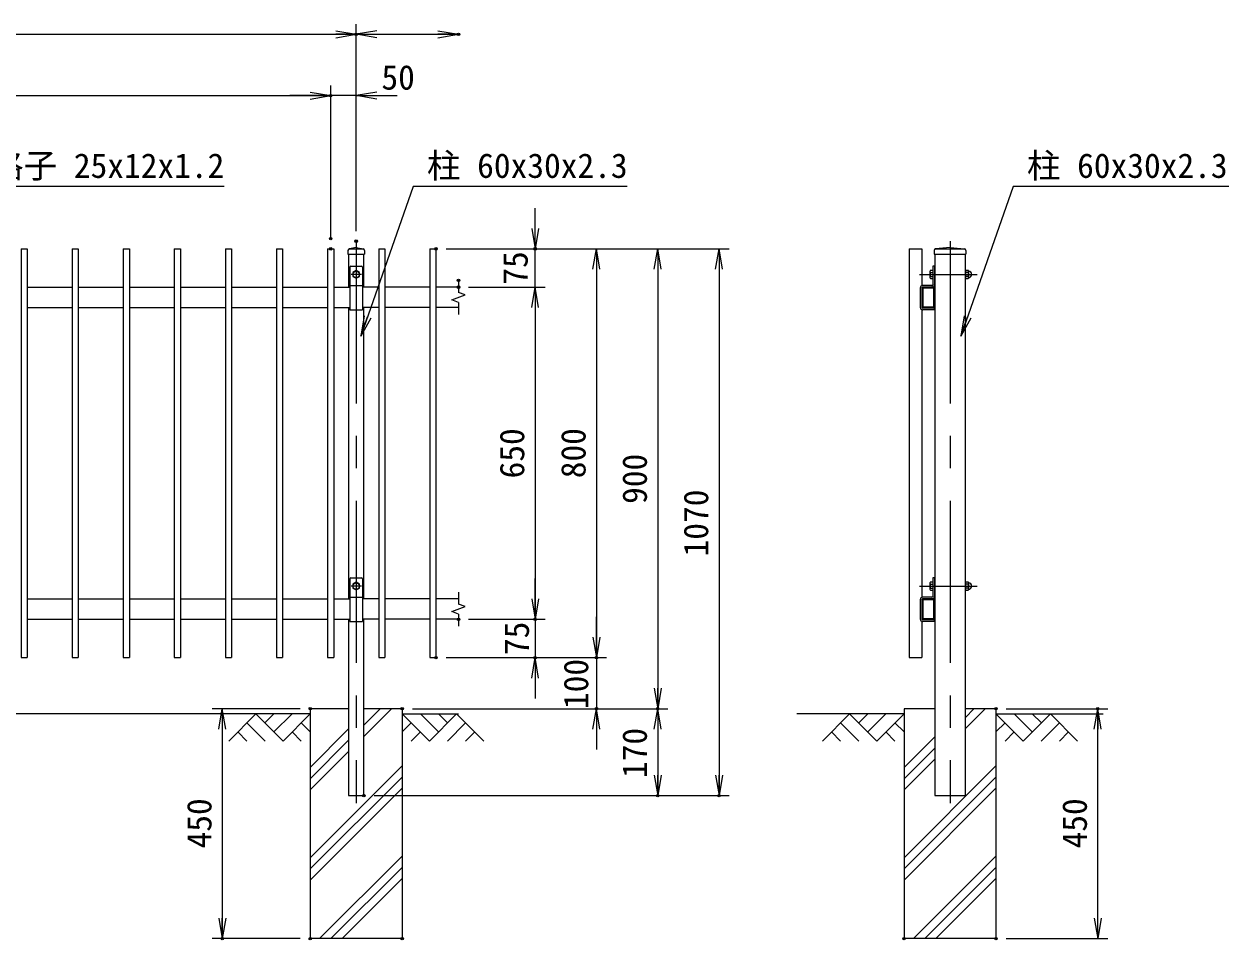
# Model space of a CAD drawing. Units: millimetres, scale not verified. Extents: x -4200 to 4200, y -2970 to 2970.
# Drawn here: x -1933 to 425, y -158 to 1634 of the extents above; entities that cross this region are included whole.
import ezdxf
from ezdxf.enums import TextEntityAlignment as Align

# ---------------------------------------------------------------- set-up
doc = ezdxf.new("R2010")
doc.units = ezdxf.units.MM
doc.header["$LTSCALE"] = 10
doc.header["$PDMODE"] = 32
doc.header["$PDSIZE"] = 5
doc.linetypes.add('USER1', pattern=[50.8, 31.75, -6.35, 6.35, -6.35])
for name, color, linetype, lineweight in [('0-1_D-STR1', 1, 'Continuous', 18), ('0-2_D-BMK', 2, 'USER1', 13), ('0-3_D-BGD', 7, 'Continuous', 18), ('0-4_D-STR4', 7, 'Continuous', 18), ('0-5_D-DCR-HCH', 7, 'Continuous', 13), ('0-6_D-STR3', 3, 'Continuous', 13), ('0-7_D-STR-DIM', 7, 'Continuous', 13), ('0-8_0', 7, 'Continuous', 18), ('0-A_D-STR-TXT', 7, 'Continuous', 13)]:
    doc.layers.add(name, color=color, linetype=linetype, lineweight=lineweight)
doc.layers.add('0-9_Defpoints', color=253, linetype='Continuous')
doc.styles.add('ＭＳ ゴシック', font='')
doc.styles.get('ＭＳ ゴシック').set_extended_font_data('MS Gothic')

# ---------------------------------------------------------------- blocks, each defined once
blk = doc.blocks.new('_Open')
at = {"layer": '0-8_0'}
blk.add_line((-10, 1.667), (0, 0), dxfattribs=at)
blk.add_lwpolyline([(-10, -1.667), (0, 0), (-10, 0)], dxfattribs=at)

msp = doc.modelspace()

# ---------------------------------------------------------------- linework, layer by layer
at = {"layer": '0-1_D-STR1'}
for p, q in [((-1939.26, 1194.14), (-1927.26, 1194.14)), ((-1927.26, 1194.14), (-1927.26, 394.14)), ((-1839.26, 1194.14), (-1827.26, 1194.14)), ((-1827.26, 1194.14), (-1827.26, 394.14)), ((-1739.26, 1194.14), (-1727.26, 1194.14)), ((-1727.26, 1194.14), (-1727.26, 394.14)), ((-1639.26, 1194.14), (-1627.26, 1194.14)), ((-1627.26, 1194.14), (-1627.26, 394.14)), ((-1539.26, 1194.14), (-1527.26, 1194.14)), ((-1527.26, 1194.14), (-1527.26, 394.14)), ((-1439.26, 1194.14), (-1427.26, 1194.14)), ((-1427.26, 1194.14), (-1427.26, 394.14)), ((-1339.26, 1194.14), (-1327.26, 1194.14)), ((-1327.26, 1194.14), (-1327.26, 394.14)), ((-1299.51, 1191.14), (-1299.51, 1184.14)), ((-1299.51, 1184.14), (-1267.01, 1184.14)), ((-1298.26, 1184.14), (-1298.26, 1119.14)), ((-1283.26, 1197.14), (-1296.51, 1194.14)), ((-1296.51, 1194.14), (-1270.01, 1194.14)), ((-1283.26, 1197.14), (-1270.01, 1194.14)), ((-1268.26, 1119.14), (-1268.26, 1184.14)), ((-1267.01, 1191.14), (-1267.01, 1184.14)), ((-1239.26, 1194.14), (-1227.26, 1194.14)), ((-1227.26, 1194.14), (-1227.26, 394.14)), ((-1139.26, 1194.14), (-1127.26, 1194.14)), ((-1127.26, 1194.14), (-1127.26, 394.14)), ((-201.24, 1194.14), (-176.24, 1194.14)), ((-201.24, 1194.14), (-201.24, 394.14)), ((-176.24, 1194.14), (-176.24, 1122.07)), ((-152.49, 1191.14), (-152.49, 1184.14)), ((-152.49, 1184.14), (-89.99, 1184.14)), ((-151.24, 1184.14), (-151.24, 124.14)), ((-121.24, 1197.14), (-149.49, 1194.14)), ((-149.49, 1194.14), (-92.99, 1194.14)), ((-121.24, 1197.14), (-92.99, 1194.14)), ((-91.24, 124.14), (-91.24, 1184.14)), ((-89.99, 1191.14), (-89.99, 1184.14)), ((-1927.26, 1119.14), (-1839.26, 1119.14)), ((-1827.26, 1119.14), (-1739.26, 1119.14)), ((-1727.26, 1119.14), (-1639.26, 1119.14)), ((-1627.26, 1119.14), (-1539.26, 1119.14)), ((-1527.26, 1119.14), (-1439.26, 1119.14)), ((-1427.26, 1119.14), (-1339.26, 1119.14)), ((-1327.26, 1119.14), (-1295.76, 1119.14)), ((-1239.26, 1119.14), (-1270.76, 1119.14)), ((-1139.26, 1119.14), (-1227.26, 1119.14)), ((-1083.26, 1119.14), (-1127.26, 1119.14)), ((-176.24, 1117.05), (-176.24, 1081.24)), ((-174.64, 1117.04), (-174.64, 1081.24)), ((-153.69, 1119.14), (-174.14, 1119.14)), ((-153.69, 1117.54), (-174.14, 1117.54)), ((-152.84, 1081.24), (-152.84, 1116.69)), ((-151.24, 1081.24), (-151.24, 1116.69)), ((-1927.26, 1079.14), (-1839.26, 1079.14)), ((-1827.26, 1079.14), (-1739.26, 1079.14)), ((-1727.26, 1079.14), (-1639.26, 1079.14)), ((-1627.26, 1079.14), (-1539.26, 1079.14)), ((-1527.26, 1079.14), (-1439.26, 1079.14)), ((-1427.26, 1079.14), (-1339.26, 1079.14)), ((-1327.26, 1079.14), (-1295.76, 1079.14)), ((-1298.26, 1079.14), (-1298.26, 509.14)), ((-1239.26, 1079.14), (-1270.76, 1079.14)), ((-1268.26, 509.14), (-1268.26, 1079.14)), ((-1139.26, 1079.14), (-1227.26, 1079.14)), ((-1083.26, 1079.14), (-1127.26, 1079.14)), ((-176.24, 1075.22), (-176.24, 512.07)), ((-174.14, 1080.74), (-153.34, 1080.74)), ((-174.14, 1079.14), (-153.34, 1079.14)), ((-1927.26, 509.14), (-1839.26, 509.14)), ((-1827.26, 509.14), (-1739.26, 509.14)), ((-1727.26, 509.14), (-1639.26, 509.14)), ((-1627.26, 509.14), (-1539.26, 509.14)), ((-1527.26, 509.14), (-1439.26, 509.14)), ((-1427.26, 509.14), (-1339.26, 509.14)), ((-1327.26, 509.14), (-1295.76, 509.14)), ((-1239.26, 509.14), (-1270.76, 509.14)), ((-1139.26, 509.14), (-1227.26, 509.14)), ((-1083.26, 509.14), (-1127.26, 509.14)), ((-176.24, 507.05), (-176.24, 469.74)), ((-174.64, 507.04), (-174.64, 471.24)), ((-153.69, 509.14), (-174.14, 509.14)), ((-153.69, 507.54), (-174.14, 507.54)), ((-152.84, 471.24), (-152.84, 506.69)), ((-151.24, 471.24), (-151.24, 506.69)), ((-1927.26, 469.14), (-1839.26, 469.14)), ((-1827.26, 469.14), (-1739.26, 469.14)), ((-1727.26, 469.14), (-1639.26, 469.14)), ((-1627.26, 469.14), (-1539.26, 469.14)), ((-1527.26, 469.14), (-1439.26, 469.14)), ((-1427.26, 469.14), (-1339.26, 469.14)), ((-1327.26, 469.14), (-1295.76, 469.14)), ((-1298.26, 469.14), (-1298.26, 124.14)), ((-1239.26, 469.14), (-1270.76, 469.14)), ((-1268.26, 124.14), (-1268.26, 469.14)), ((-1139.26, 469.14), (-1227.26, 469.14)), ((-1083.26, 469.14), (-1127.26, 469.14)), ((-176.24, 465.22), (-176.24, 394.14)), ((-174.14, 470.74), (-153.34, 470.74)), ((-174.14, 469.14), (-153.34, 469.14)), ((-201.24, 394.14), (-176.24, 394.14)), ((-1298.26, 124.14), (-1268.26, 124.14)), ((-151.24, 124.14), (-91.24, 124.14))]:
    msp.add_line(p, q, dxfattribs=at)
for points in [[(-1939.26, 1194.14), (-1939.26, 394.14), (-1927.26, 394.14)], [(-1839.26, 1194.14), (-1839.26, 394.14), (-1827.26, 394.14)], [(-1739.26, 1194.14), (-1739.26, 394.14), (-1727.26, 394.14)], [(-1639.26, 1194.14), (-1639.26, 394.14), (-1627.26, 394.14)], [(-1539.26, 1194.14), (-1539.26, 394.14), (-1527.26, 394.14)], [(-1439.26, 1194.14), (-1439.26, 394.14), (-1427.26, 394.14)], [(-1339.26, 1194.14), (-1339.26, 394.14), (-1327.26, 394.14)], [(-1239.26, 1194.14), (-1239.26, 394.14), (-1227.26, 394.14)], [(-1139.26, 1194.14), (-1139.26, 394.14), (-1127.26, 394.14)]]:
    msp.add_lwpolyline(points, dxfattribs=at)
for centre, radius, start, end in [((-1296.51, 1191.14), 3, 90, 180), ((-1270.01, 1191.14), 3, 0, 90), ((-149.49, 1191.14), 3, 90, 180), ((-92.99, 1191.14), 3, 0, 90), ((-174.14, 1117.04), 2.1, 90, 180.00049), ((-174.14, 1117.04), 0.5, 90, 179.99992), ((-153.69, 1116.69), 2.45, 0, 90.00001), ((-153.69, 1116.69), 0.85, 0, 90.00002), ((-174.14, 1081.24), 2.1, 180.00029, 270), ((-174.14, 1081.24), 0.5, 179.99992, 270), ((-153.34, 1081.24), 0.5, 270, 0.00043), ((-153.34, 1081.24), 2.1, 270, 0.0003), ((-174.14, 507.04), 2.1, 90, 180.00049), ((-174.14, 507.04), 0.5, 90, 179.99992), ((-153.69, 506.69), 2.45, 0, 90.00001), ((-153.69, 506.69), 0.85, 0, 90.00002), ((-174.14, 471.24), 2.1, 180.00029, 270), ((-174.14, 471.24), 0.5, 179.99992, 270), ((-153.34, 471.24), 0.5, 270, 0.00043), ((-153.34, 471.24), 2.1, 270, 0.0003)]:
    msp.add_arc(centre, radius, start, end, dxfattribs=at)
at = {"layer": '0-2_D-BMK'}
for p, q in [((-1283.26, 1209.14), (-1283.26, 109.14)), ((-121.24, 1209.14), (-121.24, 109.14)), ((-1273.26, 1144.14), (-1293.26, 1144.14)), ((-1283.26, 1154.14), (-1283.26, 1134.14)), ((-180.83, 1144.14), (-67.79, 1144.14)), ((-1283.26, 544.14), (-1283.26, 524.14)), ((-1273.26, 534.14), (-1293.26, 534.14)), ((-180.83, 534.14), (-67.79, 534.14))]:
    msp.add_line(p, q, dxfattribs=at)
at = {"layer": '0-3_D-BGD'}
for p, q in [((-1373.26, 284.14), (-3193.26, 284.14)), ((-1193.26, 284.14), (-1083.26, 284.14)), ((-211.24, 284.14), (-421.24, 284.14)), ((-31.24, 284.14), (178.76, 284.14))]:
    msp.add_line(p, q, dxfattribs=at)
at = {"layer": '0-4_D-STR4'}
for p, q in [((-1373.26, 294.14), (-1373.26, -155.86)), ((-1298.76, 294.14), (-1373.26, 294.14)), ((-1193.26, 294.14), (-1267.76, 294.14)), ((-1193.26, 294.14), (-1193.26, -155.86)), ((-211.24, 294.14), (-211.24, -155.86)), ((-151.24, 294.14), (-211.24, 294.14)), ((-31.24, 294.14), (-91.24, 294.14)), ((-31.24, 294.14), (-31.24, -155.86)), ((-1193.26, -155.86), (-1373.26, -155.86)), ((-31.24, -155.86), (-211.24, -155.86))]:
    msp.add_line(p, q, dxfattribs=at)
at = {"layer": '0-5_D-DCR-HCH'}
for p, q in [((-1479.68, 284.14), (-1532.9, 230.93)), ((-1479.68, 284.14), (-1426.47, 230.93)), ((-1461.95, 266.41), (-1444.21, 284.14)), ((-1444.21, 248.67), (-1408.74, 284.14)), ((-1426.47, 230.93), (-1373.26, 284.14)), ((-1267.76, 240.63), (-1214.24, 294.14)), ((-1267.76, 262.72), (-1236.34, 294.14)), ((-1140.05, 230.93), (-1193.26, 284.14)), ((-1122.31, 248.67), (-1157.79, 284.14)), ((-1086.84, 284.14), (-1140.05, 230.93)), ((-1104.48, 266.31), (-1122.31, 284.14)), ((-1086.84, 284.14), (-1033.62, 230.93)), ((-317.66, 284.14), (-370.88, 230.93)), ((-317.66, 284.14), (-264.45, 230.93)), ((-299.93, 266.41), (-282.19, 284.14)), ((-282.19, 248.67), (-246.72, 284.14)), ((-264.45, 230.93), (-211.24, 284.14)), ((-91.24, 255.13), (-52.22, 294.14)), ((-91.24, 277.22), (-74.32, 294.14)), ((21.97, 230.93), (-31.24, 284.14)), ((39.71, 248.67), (4.23, 284.14)), ((75.18, 284.14), (21.97, 230.93)), ((57.54, 266.31), (39.71, 284.14)), ((75.18, 284.14), (128.4, 230.93)), ((-1497.42, 266.41), (-1461.78, 230.93)), ((-1391, 266.41), (-1373.26, 248.75)), ((-1175.52, 266.41), (-1193.26, 248.75)), ((-1069.1, 266.41), (-1104.74, 230.93)), ((-335.4, 266.41), (-299.76, 230.93)), ((-228.98, 266.41), (-211.24, 248.75)), ((-13.5, 266.41), (-31.24, 248.75)), ((92.92, 266.41), (57.28, 230.93)), ((-1515.16, 248.67), (-1497.34, 230.93)), ((-1408.74, 248.67), (-1390.92, 230.93)), ((-1373.26, 179.32), (-1298.76, 253.82)), ((-1157.79, 248.67), (-1175.6, 230.93)), ((-1051.36, 248.67), (-1069.18, 230.93)), ((-353.14, 248.67), (-335.32, 230.93)), ((-246.72, 248.67), (-228.9, 230.93)), ((-211.24, 179.32), (-151.24, 239.32)), ((4.23, 248.67), (-13.58, 230.93)), ((110.66, 248.67), (92.84, 230.93)), ((-1373.26, 157.22), (-1298.76, 231.72)), ((-211.24, 157.22), (-151.24, 217.22)), ((-1373.26, 135.13), (-1298.76, 209.63)), ((-211.24, 135.13), (-151.24, 195.13)), ((-1373.26, 2.54), (-1193.26, 182.54)), ((-211.24, 2.54), (-31.24, 182.54)), ((-1373.26, -19.55), (-1193.26, 160.45)), ((-211.24, -19.55), (-31.24, 160.45)), ((-1373.26, -41.65), (-1193.26, 138.35)), ((-211.24, -41.65), (-31.24, 138.35)), ((-1354.88, -155.86), (-1193.26, 5.77)), ((-192.86, -155.86), (-31.24, 5.77)), ((-1332.79, -155.86), (-1193.26, -16.33)), ((-170.77, -155.86), (-31.24, -16.33)), ((-1310.69, -155.86), (-1193.26, -38.43)), ((-148.67, -155.86), (-31.24, -38.43))]:
    msp.add_line(p, q, dxfattribs=at)
at = {"layer": '0-6_D-STR3'}
for p, q in [((-1295.76, 1158.14), (-1295.76, 1074.94)), ((-1293.76, 1160.14), (-1272.76, 1160.14)), ((-1270.76, 1158.14), (-1270.76, 1074.94)), ((-154.94, 1160.14), (-154.94, 1123.94)), ((-151.74, 1160.14), (-154.94, 1160.14)), ((-151.74, 1160.14), (-151.74, 1123.94)), ((-160.44, 1150.38), (-160.44, 1138.03)), ((-159.44, 1152.24), (-154.94, 1152.24)), ((-159.44, 1148.19), (-154.94, 1148.19)), ((-159.44, 1140.09), (-154.94, 1140.09)), ((-159.44, 1136.04), (-154.94, 1136.04)), ((-154.94, 1152.24), (-154.94, 1136.04)), ((-151.24, 1148.14), (-151.74, 1148.14)), ((-151.24, 1140.14), (-151.74, 1140.14)), ((-91.24, 1150.38), (-91.24, 1138.03)), ((-91.24, 1150.38), (-91.24, 1138.03)), ((-90.24, 1152.24), (-85.74, 1152.24)), ((-85.74, 1148.19), (-90.24, 1148.19)), ((-85.74, 1140.09), (-90.24, 1140.09)), ((-90.24, 1136.04), (-85.74, 1136.04)), ((-84.74, 1150.38), (-84.74, 1138.03)), ((-84.74, 1150.38), (-84.74, 1138.03)), ((-1295.76, 1122.34), (-1270.76, 1122.34)), ((-179.44, 1117.54), (-179.44, 1079.74)), ((-176.24, 1117.55), (-176.24, 1079.75)), ((-156.54, 1122.34), (-174.64, 1122.34)), ((-156.04, 1119.14), (-174.14, 1119.14)), ((-1295.76, 1074.94), (-1270.76, 1074.94)), ((-152.24, 1078.14), (-174.64, 1078.14)), ((-152.24, 1074.94), (-174.64, 1074.94)), ((-152.24, 1078.14), (-152.24, 1074.94)), ((-1295.76, 548.14), (-1295.76, 464.94)), ((-1293.76, 550.14), (-1272.76, 550.14)), ((-1270.76, 548.14), (-1270.76, 464.94)), ((-154.94, 550.14), (-154.94, 513.94)), ((-151.74, 550.14), (-154.94, 550.14)), ((-151.74, 550.14), (-151.74, 513.94)), ((-160.44, 540.38), (-160.44, 528.03)), ((-159.44, 542.24), (-154.94, 542.24)), ((-159.44, 538.19), (-154.94, 538.19)), ((-159.44, 530.09), (-154.94, 530.09)), ((-159.44, 526.04), (-154.94, 526.04)), ((-154.94, 542.24), (-154.94, 526.04)), ((-151.24, 538.14), (-151.74, 538.14)), ((-151.24, 530.14), (-151.74, 530.14)), ((-91.24, 540.38), (-91.24, 528.03)), ((-91.24, 540.38), (-91.24, 528.03)), ((-90.24, 542.24), (-85.74, 542.24)), ((-85.74, 538.19), (-90.24, 538.19)), ((-85.74, 530.09), (-90.24, 530.09)), ((-90.24, 526.04), (-85.74, 526.04)), ((-84.74, 540.38), (-84.74, 528.03)), ((-84.74, 540.38), (-84.74, 528.03)), ((-1295.76, 512.34), (-1270.76, 512.34)), ((-179.44, 507.54), (-179.44, 469.74)), ((-176.24, 507.54), (-176.24, 469.74)), ((-156.54, 512.34), (-174.64, 512.34)), ((-156.04, 509.14), (-174.14, 509.14)), ((-1295.76, 464.94), (-1270.76, 464.94)), ((-152.24, 468.14), (-174.64, 468.14)), ((-152.24, 464.94), (-174.64, 464.94)), ((-152.24, 468.14), (-152.24, 464.94))]:
    msp.add_line(p, q, dxfattribs=at)
for points in [[(-1276.76, 1147.9), (-1283.26, 1151.65), (-1289.76, 1147.9), (-1289.76, 1140.39), (-1283.26, 1136.64), (-1276.76, 1140.39)], [(-1276.76, 537.9), (-1283.26, 541.65), (-1289.76, 537.9), (-1289.76, 530.39), (-1283.26, 526.64), (-1276.76, 530.39)]]:
    msp.add_lwpolyline(points, close=True, dxfattribs=at)
for centre in [(-1283.26, 1144.14), (-1283.26, 534.14)]:
    msp.add_circle(centre, 6.25, dxfattribs=at)
for centre, radius, start, end in [((-1293.76, 1158.14), 2, 90, 180), ((-1272.76, 1158.14), 2, 0, 90), ((-157.9, 1150.22), 2.54, 127.21089, 232.78911), ((-151.74, 1144.14), 8.7, 152.26063, 207.73937), ((-157.89, 1138.07), 2.55, 127.42505, 232.57495), ((-88.7, 1150.22), 2.54, 127.21089, 232.78911), ((-82.54, 1144.14), 8.7, 152.26063, 207.73937), ((-88.69, 1138.07), 2.55, 127.42505, 232.57495), ((-87.28, 1150.22), 2.54, 307.21089, 52.78911), ((-93.44, 1144.14), 8.7, 332.26063, 27.73937), ((-87.29, 1138.07), 2.55, 307.42505, 52.57495), ((-84.37, 1151.09), 0.5, 189.83916, 262.83194), ((-84.37, 1137.2), 0.5, 97.16806, 163.42019), ((-85.24, 1144.14), 6.5, 277.16806, 82.83194), ((-174.64, 1117.54), 4.8, 90, 180), ((-174.64, 1117.54), 1.6, 90, 180), ((-156.54, 1123.94), 1.6, 270, 0), ((-156.54, 1123.94), 4.8, 270, 0), ((-174.64, 1079.74), 4.8, 180, 270), ((-174.64, 1079.74), 1.6, 180, 270), ((-1293.76, 548.14), 2, 90, 180), ((-1272.76, 548.14), 2, 0, 90), ((-157.9, 540.22), 2.54, 127.21089, 232.78911), ((-151.74, 534.14), 8.7, 152.26063, 207.73937), ((-157.89, 528.07), 2.55, 127.42505, 232.57495), ((-88.7, 540.22), 2.54, 127.21089, 232.78911), ((-82.54, 534.14), 8.7, 152.26063, 207.73937), ((-88.69, 528.07), 2.55, 127.42505, 232.57495), ((-87.28, 540.22), 2.54, 307.21089, 52.78911), ((-93.44, 534.14), 8.7, 332.26063, 27.73937), ((-87.29, 528.07), 2.55, 307.42505, 52.57495), ((-84.37, 541.09), 0.5, 189.83916, 262.83194), ((-84.37, 527.2), 0.5, 97.16806, 163.42019), ((-85.24, 534.14), 6.5, 277.16806, 82.83194), ((-174.64, 507.54), 4.8, 90, 180), ((-174.64, 507.54), 1.6, 90, 180), ((-156.54, 513.94), 1.6, 270, 0), ((-156.54, 513.94), 4.8, 270, 0), ((-174.64, 469.74), 4.8, 180, 270), ((-174.64, 469.74), 1.6, 180, 270)]:
    msp.add_arc(centre, radius, start, end, dxfattribs=at)
at = {"layer": '0-7_D-STR-DIM'}
for p, q in [((-1283.26, 1229.14), (-1283.26, 1634.14)), ((-1283.26, 1229.14), (-1283.26, 1634.14)), ((-3283.26, 1614.14), (-1283.26, 1614.14)), ((-1283.26, 1614.14), (-1083.26, 1614.14)), ((-1333.26, 1214.14), (-1333.26, 1514.14)), ((-1333.26, 1234.14), (-1333.26, 1514.14)), ((-1283.26, 1229.14), (-1283.26, 1514.14)), ((-3233.26, 1494.14), (-1333.26, 1494.14)), ((-1373.26, 1494.14), (-1413.26, 1494.14)), ((-1283.26, 1494.14), (-1333.26, 1494.14)), ((-1243.26, 1494.14), (-1203.26, 1494.14)), ((-933.26, 1234.14), (-933.26, 1274.14)), ((-1107.26, 1194.14), (-913.26, 1194.14)), ((-1107.26, 1194.14), (-793.26, 1194.14)), ((-1107.26, 1194.14), (-673.26, 1194.14)), ((-1107.26, 1194.14), (-553.26, 1194.14)), ((-933.26, 1119.14), (-933.26, 1194.14)), ((-813.26, 1194.14), (-813.26, 394.14)), ((-693.26, 1194.14), (-693.26, 294.14)), ((-573.26, 1194.14), (-573.26, 124.14)), ((-1083.26, 1132.57), (-1083.26, 1108.76)), ((-1070.05, 1103.95), (-1083.26, 1108.76)), ((-1063.26, 1119.14), (-913.26, 1119.14)), ((-1063.26, 1119.14), (-913.26, 1119.14)), ((-933.26, 1119.14), (-933.26, 469.14)), ((-1096.47, 1094.33), (-1070.05, 1103.95)), ((-1083.26, 1089.52), (-1096.47, 1094.33)), ((-1083.26, 1089.52), (-1083.26, 1065.72)), ((-933.26, 1079.14), (-933.26, 1039.14)), ((-933.26, 509.14), (-933.26, 549.14)), ((-1083.26, 522.57), (-1083.26, 498.76)), ((-1070.05, 493.95), (-1083.26, 498.76)), ((-1096.47, 484.33), (-1070.05, 493.95)), ((-1083.26, 479.52), (-1096.47, 484.33)), ((-1083.26, 479.52), (-1083.26, 455.72)), ((-813.26, 434.14), (-813.26, 474.14)), ((-1063.26, 469.14), (-913.26, 469.14)), ((-1063.26, 469.14), (-913.26, 469.14)), ((-933.26, 469.14), (-933.26, 394.14)), ((-1107.26, 394.14), (-913.26, 394.14)), ((-1107.26, 394.14), (-793.26, 394.14)), ((-1107.26, 394.14), (-793.26, 394.14)), ((-813.26, 394.14), (-813.26, 294.14)), ((-933.26, 354.14), (-933.26, 314.14)), ((-1393.26, 294.14), (-1565.39, 294.14)), ((-1545.39, 294.14), (-1545.39, -155.86)), ((-1173.26, 294.14), (-793.26, 294.14)), ((-1173.26, 294.14), (-673.26, 294.14)), ((-1173.26, 294.14), (-673.26, 294.14)), ((-693.26, 294.14), (-693.26, 124.14)), ((-11.24, 294.14), (187.77, 294.14)), ((167.77, -155.86), (167.77, 294.14)), ((-813.26, 254.14), (-813.26, 214.14)), ((-1248.26, 124.14), (-673.26, 124.14)), ((-1248.26, 124.14), (-553.26, 124.14)), ((-1393.26, -155.86), (-1565.39, -155.86)), ((-11.24, -155.86), (187.77, -155.86))]:
    msp.add_line(p, q, dxfattribs=at)
at = {"layer": '0-9_Defpoints'}
for p in [(-1283.26, 1614.14), (-1083.26, 1614.14), (-1333.26, 1494.14), (-1333.26, 1214.14), (-1283.26, 1209.14), (-1333.26, 1194.14), (-1127.26, 1194.14), (-1127.26, 1194.14), (-933.26, 1194.14), (-1083.26, 1132.57), (-1083.26, 1119.14), (-1083.26, 1119.14), (-1083.26, 469.14), (-1083.26, 469.14), (-933.26, 469.14), (-1127.26, 394.14), (-1127.26, 394.14), (-933.26, 394.14), (-813.26, 394.14), (-1373.26, 294.14), (-1193.26, 294.14), (-813.26, 294.14), (-693.26, 294.14), (-31.24, 294.14), (167.77, 294.14), (-1268.26, 124.14), (-693.26, 124.14), (-573.26, 124.14), (-1545.39, -155.86), (-1373.26, -155.86), (-1193.26, -155.86), (-211.24, -155.86), (-31.24, -155.86)]:
    msp.add_point(p, dxfattribs=at)
at = {"layer": '0-A_D-STR-TXT'}
for points in [[(-1541.84, 1316.27), (-2026.53, 1316.27), (-2128.61, 1025.22)], [(-753.09, 1316.27), (-1171.63, 1316.27), (-1273.71, 1025.22)], [(424.57, 1316.27), (2.53, 1316.27), (-99.55, 1025.22)]]:
    msp.add_lwpolyline(points, dxfattribs=at)

# ---------------------------------------------------------------- block references
at = {"layer": '0-7_D-STR-DIM', "xscale": 4, "yscale": 4}
for p in [(-1283.26, 1614.14), (-1083.26, 1614.14), (-1333.26, 1494.14), (-1333.26, 1494.14)]:
    msp.add_blockref('_Open', p, dxfattribs=at)
for p, rotation in [((-1283.26, 1614.14), 180), ((-1283.26, 1494.14), 180), ((-933.26, 1194.14), 270), ((-813.26, 1194.14), 90), ((-693.26, 1194.14), 90), ((-573.26, 1194.14), 90), ((-933.26, 1119.14), 90), ((-933.26, 1119.14), 90), ((-933.26, 469.14), 270), ((-933.26, 469.14), 270), ((-813.26, 394.14), 270), ((-813.26, 394.14), 270), ((-933.26, 394.14), 90), ((-693.26, 294.14), 270), ((-1545.39, 294.14), 90), ((-813.26, 294.14), 90), ((-693.26, 294.14), 90), ((167.77, 294.14), 90), ((-693.26, 124.14), 270), ((-573.26, 124.14), 270), ((-1545.39, -155.86), 270), ((167.77, -155.86), 270)]:
    msp.add_blockref('_Open', p, dxfattribs=dict(at, rotation=rotation))
at = {"layer": '0-A_D-STR-TXT', "xscale": 4, "yscale": 4, "rotation": 250.67255}
for p in [(-1274.37, 1023.33), (-100.21, 1023.33)]:
    msp.add_blockref('_Open', p, dxfattribs=at)

# ---------------------------------------------------------------- texts
at = {"layer": '0-7_D-STR-DIM', "style": 'ＭＳ ゴシック'}
msp.add_text('50', height=48.09, dxfattribs=at).set_placement((-1233.95, 1491.39), align=Align.BOTTOM_LEFT)
for s, p in [('75', (-933.27, 1124.03)), ('650', (-940.01, 744.88)), ('800', (-820.01, 745.26)), ('900', (-700.01, 695.01)), ('1070', (-580.01, 592.22)), ('75', (-930.83, 399.03)), ('100', (-814.79, 293.48)), ('170', (-700.01, 158.48)), ('450', (-1552.14, 20.64)), ('450', (161.02, 20.64))]:
    msp.add_text(s, height=48.09, rotation=90, dxfattribs=at).set_placement(p, align=Align.BOTTOM_LEFT)
at = {"layer": '0-A_D-STR-TXT', "style": 'ＭＳ ゴシック'}
for s, p in [('格子 25x12x1.2', (-1999.8, 1318.65)), ('柱 60x30x2.3', (-1144.9, 1318.65)), ('柱 60x30x2.3', (29.26, 1318.65))]:
    msp.add_text(s, height=48.09, dxfattribs=at).set_placement(p, align=Align.BOTTOM_LEFT)

doc.saveas('drawing.dxf')
